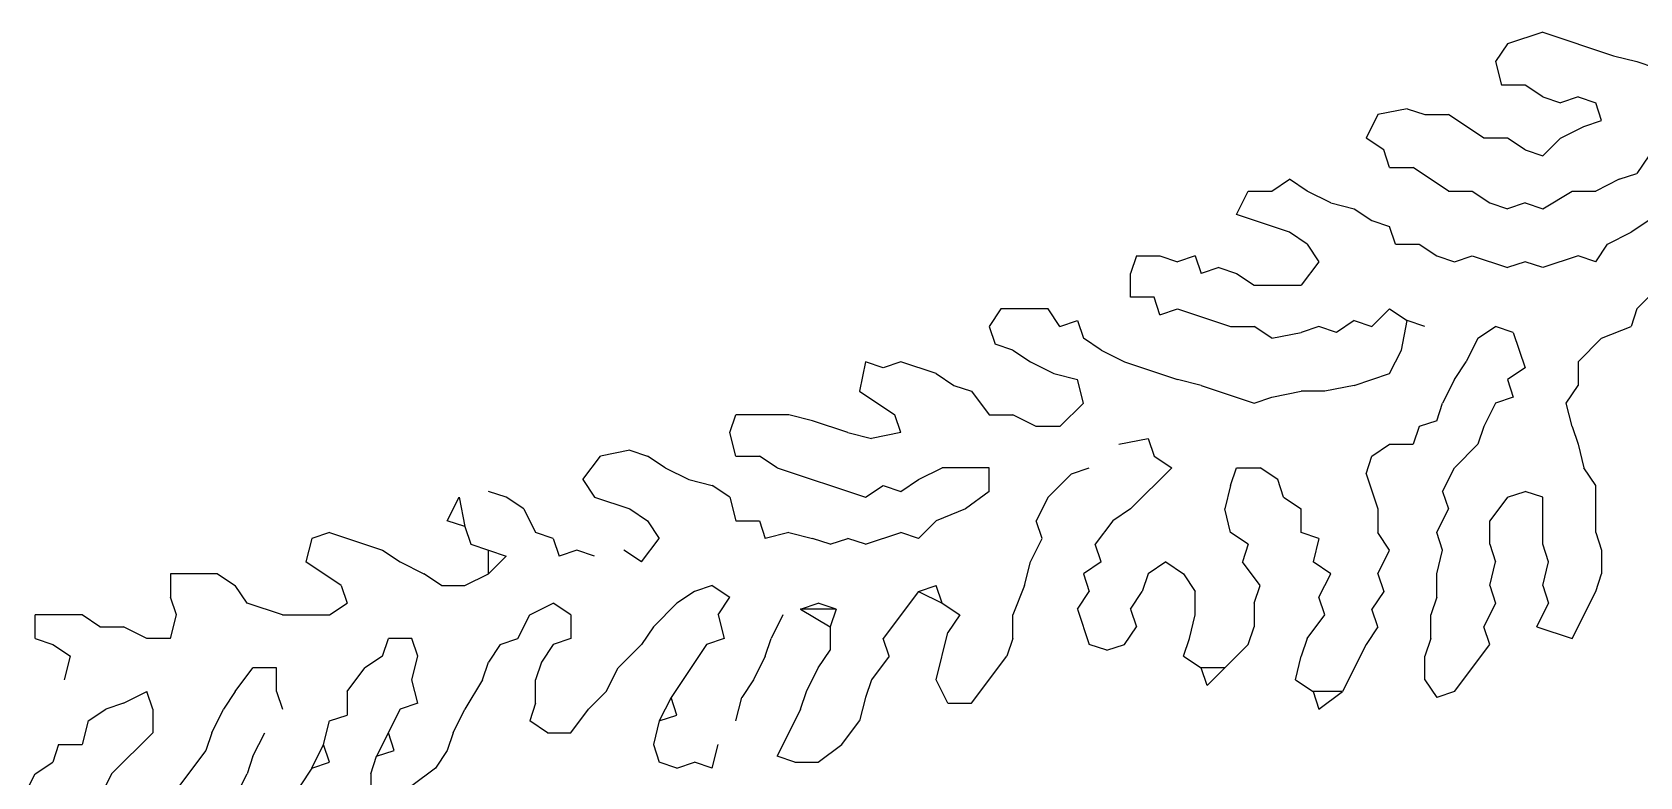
# Model space of a CAD drawing. Extents: x 15 to 2853, y 44 to 1438.
# Drawn here: x 1019.5 to 1292.5, y 510.5 to 637 of the extents above; entities that cross this region are included whole.
import ezdxf

# ---------------------------------------------------------------- set-up
doc = ezdxf.new("R2010")
doc.units = 0
doc.layers.add('SKETCH', color=1, linetype='CONTINUOUS')

msp = doc.modelspace()

# ---------------------------------------------------------------- linework, layer by layer
at = {"layer": 'SKETCH'}
for p, q in [((1276, 637), (1270, 635)), ((1276, 637), (1288, 633)), ((1270, 635), (1268, 632)), ((1268, 632), (1269, 628)), ((1288, 633), (1292, 632)), ((1292, 632), (1298, 630)), ((1273, 628), (1269, 628)), ((1276, 626), (1273, 628)), ((1276, 626), (1279, 625)), ((1282, 626), (1279, 625)), ((1282, 626), (1285, 625)), ((1248, 623), (1246, 619)), ((1253, 624), (1248, 623)), ((1253, 624), (1256, 623)), ((1256, 623), (1260, 623)), ((1266, 619), (1260, 623)), ((1286, 622), (1285, 625)), ((1279, 619), (1283, 621)), ((1283, 621), (1286, 622)), ((1249, 617), (1246, 619)), ((1250, 614), (1249, 617)), ((1270, 619), (1266, 619)), ((1273, 617), (1270, 619)), ((1273, 617), (1276, 616)), ((1279, 619), (1276, 616)), ((1294, 616), (1292, 613)), ((1230, 610), (1233, 612)), ((1236, 610), (1233, 612)), ((1250, 614), (1254, 614)), ((1260, 610), (1254, 614)), ((1289, 612), (1285, 610)), ((1289, 612), (1292, 613)), ((1224, 606), (1226, 610)), ((1226, 610), (1230, 610)), ((1240, 608), (1236, 610)), ((1260, 610), (1264, 610)), ((1264, 610), (1267, 608)), ((1276, 607), (1281, 610)), ((1281, 610), (1285, 610)), ((1240, 608), (1244, 607)), ((1244, 607), (1247, 605)), ((1267, 608), (1270, 607)), ((1273, 608), (1270, 607)), ((1273, 608), (1276, 607)), ((1297, 607), (1291, 603)), ((1233, 603), (1224, 606)), ((1247, 605), (1250, 604)), ((1251, 601), (1250, 604)), ((1236, 601), (1233, 603)), ((1236, 601), (1238, 598)), ((1251, 601), (1255, 601)), ((1255, 601), (1258, 599)), ((1285, 598), (1287, 601)), ((1287, 601), (1291, 603)), ((1207, 599), (1206, 596)), ((1207, 599), (1211, 599)), ((1211, 599), (1214, 598)), ((1217, 599), (1214, 598)), ((1217, 599), (1218, 596)), ((1238, 598), (1235, 594)), ((1258, 599), (1261, 598)), ((1261, 598), (1264, 599)), ((1264, 599), (1270, 597)), ((1273, 598), (1270, 597)), ((1276, 597), (1273, 598)), ((1282, 599), (1276, 597)), ((1285, 598), (1282, 599)), ((1206, 592), (1206, 596)), ((1221, 597), (1218, 596)), ((1221, 597), (1224, 596)), ((1224, 596), (1227, 594)), ((1227, 594), (1235, 594)), ((1292, 590), (1295, 593)), ((1184, 590), (1182, 587)), ((1192, 590), (1184, 590)), ((1194, 587), (1192, 590)), ((1210, 592), (1206, 592)), ((1211, 589), (1210, 592)), ((1211, 589), (1214, 590)), ((1214, 590), (1223, 587)), ((1250, 590), (1247, 587)), ((1250, 590), (1253, 588)), ((1292, 590), (1291, 587)), ((1182, 587), (1183, 584)), ((1194, 587), (1197, 588)), ((1197, 588), (1198, 585)), ((1223, 587), (1227, 587)), ((1230, 585), (1227, 587)), ((1238, 587), (1235, 586)), ((1241, 586), (1238, 587)), ((1244, 588), (1241, 586)), ((1244, 588), (1247, 587)), ((1252, 583), (1253, 588)), ((1256, 587), (1253, 588)), ((1265, 585), (1268, 587)), ((1271, 586), (1268, 587)), ((1286, 585), (1291, 587)), ((1201, 583), (1198, 585)), ((1230, 585), (1235, 586)), ((1265, 585), (1263, 581)), ((1271, 586), (1273, 580)), ((1282, 581), (1286, 585)), ((1186, 583), (1183, 584)), ((1186, 583), (1189, 581)), ((1201, 583), (1205, 581)), ((1250, 579), (1252, 583)), ((1161, 581), (1160, 576)), ((1164, 580), (1161, 581)), ((1167, 581), (1164, 580)), ((1173, 579), (1167, 581)), ((1173, 579), (1176, 577)), ((1189, 581), (1193, 579)), ((1193, 579), (1197, 578)), ((1205, 581), (1214, 578)), ((1244, 577), (1250, 579)), ((1261, 578), (1263, 581)), ((1273, 580), (1270, 578)), ((1282, 581), (1282, 577)), ((1176, 577), (1179, 576)), ((1198, 574), (1197, 578)), ((1218, 577), (1214, 578)), ((1218, 577), (1227, 574)), ((1244, 577), (1239, 576)), ((1261, 578), (1259, 574)), ((1270, 578), (1271, 575)), ((1280, 574), (1282, 577)), ((1160, 576), (1166, 572)), ((1179, 576), (1182, 572)), ((1194, 570), (1198, 574)), ((1227, 574), (1230, 575)), ((1230, 575), (1235, 576)), ((1239, 576), (1235, 576)), ((1258, 571), (1259, 574)), ((1268, 574), (1266, 570)), ((1271, 575), (1268, 574)), ((1281, 570), (1280, 574)), ((1138, 569), (1139, 572)), ((1148, 572), (1139, 572)), ((1152, 571), (1148, 572)), ((1158, 569), (1152, 571)), ((1167, 569), (1166, 572)), ((1182, 572), (1186, 572)), ((1190, 570), (1186, 572)), ((1258, 571), (1255, 570)), ((1139, 565), (1138, 569)), ((1158, 569), (1162, 568)), ((1167, 569), (1162, 568)), ((1194, 570), (1190, 570)), ((1204, 567), (1209, 568)), ((1209, 568), (1210, 565)), ((1255, 570), (1254, 567)), ((1266, 570), (1265, 567)), ((1281, 570), (1282, 567)), ((1121, 566), (1116, 565)), ((1121, 566), (1124, 565)), ((1247, 565), (1250, 567)), ((1250, 567), (1254, 567)), ((1261, 563), (1265, 567)), ((1282, 567), (1283, 563)), ((1113, 561), (1116, 565)), ((1127, 563), (1124, 565)), ((1127, 563), (1131, 561)), ((1139, 565), (1143, 565)), ((1146, 563), (1143, 565)), ((1146, 563), (1161, 558)), ((1170, 561), (1174, 563)), ((1182, 563), (1174, 563)), ((1182, 559), (1182, 563)), ((1196, 562), (1199, 563)), ((1213, 563), (1206, 556)), ((1210, 565), (1213, 563)), ((1223, 560), (1224, 563)), ((1224, 563), (1228, 563)), ((1231, 561), (1228, 563)), ((1246, 562), (1247, 565)), ((1259, 559), (1261, 563)), ((1285, 560), (1283, 563)), ((1113, 561), (1115, 558)), ((1131, 561), (1135, 560)), ((1138, 558), (1135, 560)), ((1161, 558), (1164, 560)), ((1164, 560), (1167, 559)), ((1167, 559), (1170, 561)), ((1196, 562), (1192, 558)), ((1223, 560), (1222, 556)), ((1232, 558), (1231, 561)), ((1246, 562), (1248, 556)), ((1285, 552), (1285, 560)), ((1090, 554), (1092, 558)), ((1092, 558), (1093, 553)), ((1100, 558), (1097, 559)), ((1103, 556), (1100, 558)), ((1115, 558), (1121, 556)), ((1138, 558), (1139, 554)), ((1182, 559), (1178, 556)), ((1192, 558), (1190, 554)), ((1232, 558), (1235, 556)), ((1259, 559), (1260, 556)), ((1270, 558), (1267, 554)), ((1270, 558), (1273, 559)), ((1276, 558), (1273, 559)), ((1276, 550), (1276, 558)), ((1103, 556), (1105, 552)), ((1121, 556), (1124, 554)), ((1178, 556), (1173, 554)), ((1206, 556), (1203, 554)), ((1223, 552), (1222, 556)), ((1235, 552), (1235, 556)), ((1248, 556), (1248, 552)), ((1258, 552), (1260, 556)), ((1070, 552), (1067, 551)), ((1070, 552), (1079, 549)), ((1093, 553), (1090, 554)), ((1093, 553), (1094, 550)), ((1108, 551), (1105, 552)), ((1124, 554), (1126, 551)), ((1139, 554), (1143, 554)), ((1143, 554), (1144, 551)), ((1148, 552), (1144, 551)), ((1148, 552), (1152, 551)), ((1161, 550), (1167, 552)), ((1170, 551), (1167, 552)), ((1173, 554), (1170, 551)), ((1191, 551), (1190, 554)), ((1203, 554), (1200, 550)), ((1226, 550), (1223, 552)), ((1238, 551), (1235, 552)), ((1250, 549), (1248, 552)), ((1259, 549), (1258, 552)), ((1267, 550), (1267, 554)), ((1285, 552), (1286, 549)), ((1067, 551), (1066, 547)), ((1079, 549), (1082, 547)), ((1094, 550), (1100, 548)), ((1097, 545), (1097, 549)), ((1108, 551), (1109, 548)), ((1112, 549), (1109, 548)), ((1115, 548), (1112, 549)), ((1123, 547), (1120, 549)), ((1123, 547), (1126, 551)), ((1155, 550), (1152, 551)), ((1155, 550), (1158, 551)), ((1161, 550), (1158, 551)), ((1189, 547), (1191, 551)), ((1201, 547), (1200, 550)), ((1226, 550), (1225, 547)), ((1238, 551), (1237, 547)), ((1248, 545), (1250, 549)), ((1258, 545), (1259, 549)), ((1267, 550), (1268, 547)), ((1277, 547), (1276, 550)), ((1286, 549), (1286, 545)), ((1072, 543), (1066, 547)), ((1082, 547), (1086, 545)), ((1100, 548), (1097, 545)), ((1188, 543), (1189, 547)), ((1201, 547), (1198, 545)), ((1212, 547), (1209, 545)), ((1212, 547), (1215, 545)), ((1228, 543), (1225, 547)), ((1240, 545), (1237, 547)), ((1267, 543), (1268, 547)), ((1276, 543), (1277, 547)), ((1043, 545), (1043, 541)), ((1051, 545), (1043, 545)), ((1051, 545), (1054, 543)), ((1089, 543), (1086, 545)), ((1093, 543), (1097, 545)), ((1198, 545), (1199, 542)), ((1209, 545), (1208, 542)), ((1215, 545), (1217, 542)), ((1238, 541), (1240, 545)), ((1248, 545), (1249, 542)), ((1258, 541), (1258, 545)), ((1285, 542), (1286, 545)), ((1044, 538), (1043, 541)), ((1056, 540), (1054, 543)), ((1072, 543), (1073, 540)), ((1089, 543), (1093, 543)), ((1132, 542), (1129, 540)), ((1135, 543), (1132, 542)), ((1135, 543), (1138, 541)), ((1136, 538), (1138, 541)), ((1170, 542), (1164, 534)), ((1170, 542), (1173, 543)), ((1170, 542), (1174, 540)), ((1174, 540), (1173, 543)), ((1188, 543), (1186, 538)), ((1197, 539), (1199, 542)), ((1206, 539), (1208, 542)), ((1217, 538), (1217, 542)), ((1227, 540), (1228, 543)), ((1239, 538), (1238, 541)), ((1249, 542), (1247, 539)), ((1258, 541), (1257, 538)), ((1267, 543), (1268, 540)), ((1276, 543), (1277, 540)), ((1281, 534), (1285, 542)), ((1028, 538), (1020, 538)), ((1020, 534), (1020, 538)), ((1031, 536), (1028, 538)), ((1043, 534), (1044, 538)), ((1062, 538), (1056, 540)), ((1062, 538), (1070, 538)), ((1070, 538), (1073, 540)), ((1102, 534), (1104, 538)), ((1104, 538), (1108, 540)), ((1111, 538), (1108, 540)), ((1111, 538), (1111, 534)), ((1125, 536), (1129, 540)), ((1136, 538), (1137, 534)), ((1147, 538), (1145, 534)), ((1150, 539), (1153, 540)), ((1156, 539), (1150, 539)), ((1150, 539), (1155, 536)), ((1156, 539), (1153, 540)), ((1156, 539), (1155, 536)), ((1174, 540), (1177, 538)), ((1177, 538), (1175, 535)), ((1186, 534), (1186, 538)), ((1197, 539), (1199, 533)), ((1206, 539), (1207, 536)), ((1216, 534), (1217, 538)), ((1227, 540), (1227, 536)), ((1236, 534), (1239, 538)), ((1248, 536), (1247, 539)), ((1257, 534), (1257, 538)), ((1268, 540), (1266, 536)), ((1275, 536), (1277, 540)), ((1031, 536), (1035, 536)), ((1039, 534), (1035, 536)), ((1125, 536), (1123, 533)), ((1155, 536), (1155, 532)), ((1205, 533), (1207, 536)), ((1226, 533), (1227, 536)), ((1248, 536), (1246, 533)), ((1267, 533), (1266, 536)), ((1275, 536), (1281, 534)), ((1020, 534), (1023, 533)), ((1023, 533), (1026, 531)), ((1043, 534), (1039, 534)), ((1079, 531), (1080, 534)), ((1084, 534), (1080, 534)), ((1085, 531), (1084, 534)), ((1099, 533), (1097, 530)), ((1099, 533), (1102, 534)), ((1108, 533), (1106, 530)), ((1111, 534), (1108, 533)), ((1119, 529), (1123, 533)), ((1134, 533), (1128, 524)), ((1137, 534), (1134, 533)), ((1144, 531), (1145, 534)), ((1165, 531), (1164, 534)), ((1173, 527), (1175, 535)), ((1186, 534), (1185, 531)), ((1202, 532), (1199, 533)), ((1202, 532), (1205, 533)), ((1215, 531), (1216, 534)), ((1226, 533), (1219, 526)), ((1236, 534), (1235, 531)), ((1246, 533), (1242, 525)), ((1257, 534), (1256, 531)), ((1261, 525), (1267, 533)), ((1025, 527), (1026, 531)), ((1079, 531), (1076, 529)), ((1084, 527), (1085, 531)), ((1096, 527), (1097, 530)), ((1106, 530), (1105, 527)), ((1144, 531), (1142, 527)), ((1153, 529), (1155, 532)), ((1165, 531), (1162, 527)), ((1179, 523), (1185, 531)), ((1215, 531), (1218, 529)), ((1234, 527), (1235, 531)), ((1256, 527), (1256, 531)), ((1054, 525), (1057, 529)), ((1061, 529), (1057, 529)), ((1061, 525), (1061, 529)), ((1073, 525), (1076, 529)), ((1085, 523), (1084, 527)), ((1096, 527), (1093, 522)), ((1105, 523), (1105, 527)), ((1117, 525), (1119, 529)), ((1142, 527), (1140, 524)), ((1151, 525), (1153, 529)), ((1162, 527), (1161, 524)), ((1175, 523), (1173, 527)), ((1222, 529), (1218, 529)), ((1219, 526), (1218, 529)), ((1234, 527), (1237, 525)), ((1256, 527), (1258, 524)), ((1035, 523), (1039, 525)), ((1040, 522), (1039, 525)), ((1054, 525), (1052, 522)), ((1061, 525), (1062, 522)), ((1073, 525), (1073, 521)), ((1117, 525), (1114, 522)), ((1150, 522), (1151, 525)), ((1237, 525), (1238, 522)), ((1242, 525), (1237, 525)), ((1238, 522), (1242, 525)), ((1261, 525), (1258, 524)), ((1029, 520), (1032, 522)), ((1035, 523), (1032, 522)), ((1040, 522), (1040, 518)), ((1050, 518), (1052, 522)), ((1082, 522), (1078, 514)), ((1085, 523), (1082, 522)), ((1091, 518), (1093, 522)), ((1105, 523), (1104, 520)), ((1111, 518), (1114, 522)), ((1128, 524), (1126, 520)), ((1129, 521), (1128, 524)), ((1139, 520), (1140, 524)), ((1150, 522), (1146, 514)), ((1161, 524), (1160, 520)), ((1175, 523), (1179, 523)), ((1029, 520), (1028, 516)), ((1069, 516), (1070, 520)), ((1070, 520), (1073, 521)), ((1107, 518), (1104, 520)), ((1126, 520), (1125, 516)), ((1126, 520), (1129, 521)), ((1157, 516), (1160, 520)), ((1024, 516), (1023, 513)), ((1024, 516), (1028, 516)), ((1040, 518), (1033, 511)), ((1050, 518), (1049, 515)), ((1057, 514), (1059, 518)), ((1067, 512), (1069, 516)), ((1070, 513), (1069, 516)), ((1081, 515), (1080, 518)), ((1091, 518), (1090, 515)), ((1107, 518), (1111, 518)), ((1125, 516), (1126, 513)), ((1135, 512), (1136, 516)), ((1153, 513), (1157, 516)), ((1049, 515), (1043, 507)), ((1057, 514), (1056, 511)), ((1077, 511), (1078, 514)), ((1078, 514), (1081, 515)), ((1090, 515), (1088, 512)), ((1149, 513), (1146, 514)), ((1018, 507), (1020, 511)), ((1020, 511), (1023, 513)), ((1033, 511), (1031, 507)), ((1054, 507), (1056, 511)), ((1067, 512), (1065, 509)), ((1067, 512), (1070, 513)), ((1077, 511), (1077, 507)), ((1088, 512), (1084, 509)), ((1129, 512), (1126, 513)), ((1129, 512), (1132, 513)), ((1135, 512), (1132, 513)), ((1149, 513), (1153, 513))]:
    msp.add_line(p, q, dxfattribs=at)

doc.saveas('drawing.dxf')
